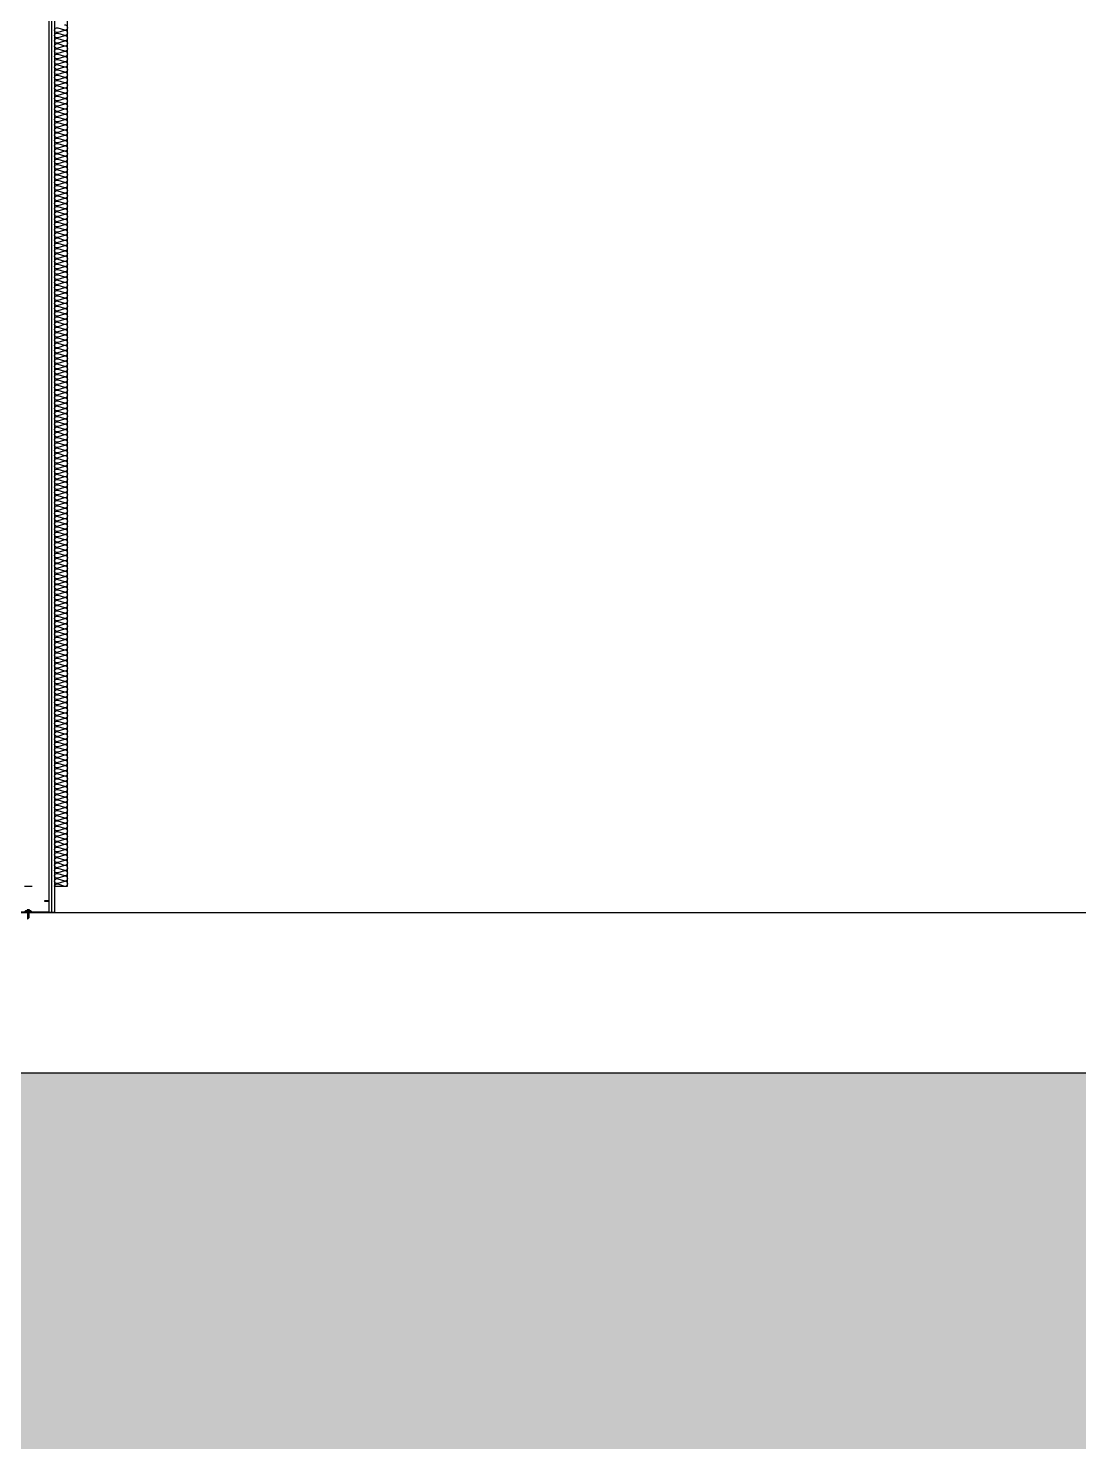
# Model space of a CAD drawing. Header units: millimetres. Extents: x 19868 to 801382, y -4805 to 85279.
# Drawn here: x 344988 to 348988, y 32914 to 38296 of the extents above; entities that cross this region are included whole.
import ezdxf

# ---------------------------------------------------------------- set-up
doc = ezdxf.new("R2010")
doc.units = ezdxf.units.MM
doc.header["$LTSCALE"] = 250
for name, color, linetype in [('8입면선', 8, 'Continuous'), ('A-FIN', 6, 'Continuous'), ('A-WALL-D', 7, 'Continuous'), ('A-버림CONC', 4, 'Continuous'), ('GAGAM-DT', 7, 'Continuous'), ('ISL', 251, 'Continuous'), ('입면', 7, 'Continuous'), ('지반', 254, 'Continuous')]:
    doc.layers.add(name, color=color, linetype=linetype)
doc.layers.add('CK', color=221, linetype='Continuous', plot=False)

# ---------------------------------------------------------------- blocks, each defined once
blk = doc.blocks.new('*U117')
at = {"layer": '8입면선', "color": 8}
for p, q in [((3316397.6, 471911.4), (3316397.6, 480331.4)), ((3316577.6, 471911.4), (3316577.6, 480331.4))]:
    blk.add_line(p, q, dxfattribs=at)
at = {"layer": 'A-WALL-D'}
for p, q in [((3316387.6, 480331.4), (3316387.6, 471911.4)), ((3316407.6, 480331.4), (3316387.6, 480331.4)), ((3316407.6, 471921.4), (3316407.6, 480331.4)), ((3316567.6, 471921.4), (3316567.6, 480331.4)), ((3316587.6, 480331.4), (3316567.6, 480331.4)), ((3316587.6, 480331.4), (3316587.6, 471911.4)), ((3316407.6, 471911.4), (3316387.6, 471911.4)), ((3316587.6, 471911.4), (3316567.6, 471911.4))]:
    blk.add_line(p, q, dxfattribs=at)
at = {"layer": 'CK', "linetype": 'Continuous'}
blk.add_line((3316472.9, 472011.4), (3316502.3, 472011.4), dxfattribs=at)
at = {"layer": 'GAGAM-DT', "color": 8}
for p, q in [((3316485.3, 480325.6), (3316485.3, 480357)), ((3316490.3, 480351.5), (3316485.3, 480357)), ((3316490.3, 480325.6), (3316490.3, 480351.5)), ((3316492.7, 480325.6), (3316482.8, 480325.6)), ((3316482.8, 480325.6), (3316482.8, 480322.1)), ((3316491.2, 480320.6), (3316484.3, 480320.6)), ((3316485.3, 480325.6), (3316485.3, 480320.6)), ((3316490.3, 480325.6), (3316490.3, 480320.6)), ((3316492.7, 480325.6), (3316492.7, 480322.1)), ((3316482.8, 471917.2), (3316482.8, 471920.7)), ((3316492.7, 471917.2), (3316482.8, 471917.2)), ((3316491.2, 471922.2), (3316484.3, 471922.2)), ((3316485.3, 471917.2), (3316485.3, 471922.2)), ((3316485.3, 471917.2), (3316485.3, 471885.8)), ((3316490.3, 471891.3), (3316485.3, 471885.8)), ((3316490.3, 471917.2), (3316490.3, 471922.2)), ((3316490.3, 471917.2), (3316490.3, 471891.3)), ((3316492.7, 471917.2), (3316492.7, 471920.7))]:
    blk.add_line(p, q, dxfattribs=at)
for centre, start, end in [((3316484.3, 480322.1), 180, 270), ((3316491.2, 480322.1), 270, 0), ((3316484.3, 471920.7), 90, 180), ((3316491.2, 471920.7), 0, 90)]:
    blk.add_arc(centre, 1.51, start, end, dxfattribs=at)
at = {"layer": '입면', "color": 6}
for p, q in [((3316407.6, 480286.4), (3316407.6, 480331.4)), ((3316407.6, 480331.4), (3316472.9, 480331.4)), ((3316425.4, 480286.4), (3316407.6, 480286.4)), ((3316472.4, 480330.2), (3316408.8, 480330.2)), ((3316408.8, 480330.2), (3316408.8, 480287.6)), ((3316408.8, 480287.6), (3316425.4, 480287.6)), ((3316425.4, 480287.6), (3316425.4, 480286.4)), ((3316477.4, 480324.4), (3316472.4, 480330.2)), ((3316472.9, 480331.4), (3316477.9, 480325.6)), ((3316497.8, 480324.4), (3316477.4, 480324.4)), ((3316477.9, 480325.6), (3316497.3, 480325.6)), ((3316497.3, 480325.6), (3316502.3, 480331.4)), ((3316502.8, 480330.2), (3316497.8, 480324.4)), ((3316502.3, 480331.4), (3316567.6, 480331.4)), ((3316566.4, 480330.2), (3316502.8, 480330.2)), ((3316549.8, 480286.4), (3316549.8, 480287.6)), ((3316549.8, 480287.6), (3316566.4, 480287.6)), ((3316567.6, 480286.4), (3316549.8, 480286.4)), ((3316566.4, 480287.6), (3316566.4, 480330.2)), ((3316567.6, 480331.4), (3316567.6, 480286.4)), ((3316425.4, 471956.4), (3316407.6, 471956.4)), ((3316407.6, 471956.4), (3316407.6, 471911.4)), ((3316408.8, 471912.6), (3316408.8, 471955.2)), ((3316408.8, 471955.2), (3316425.4, 471955.2)), ((3316425.4, 471955.2), (3316425.4, 471956.4)), ((3316567.6, 471956.4), (3316549.8, 471956.4)), ((3316549.8, 471956.4), (3316549.8, 471955.2)), ((3316549.8, 471955.2), (3316566.4, 471955.2)), ((3316566.4, 471955.2), (3316566.4, 471912.6)), ((3316567.6, 471911.4), (3316567.6, 471956.4)), ((3316407.6, 471911.4), (3316472.9, 471911.4)), ((3316472.4, 471912.6), (3316408.8, 471912.6)), ((3316477.4, 471918.5), (3316472.4, 471912.6)), ((3316472.9, 471911.4), (3316477.9, 471917.3)), ((3316497.8, 471918.5), (3316477.4, 471918.5)), ((3316477.9, 471917.3), (3316497.3, 471917.3)), ((3316497.3, 471917.3), (3316502.3, 471911.4)), ((3316502.8, 471912.6), (3316497.8, 471918.5)), ((3316502.3, 471911.4), (3316567.6, 471911.4)), ((3316566.4, 471912.6), (3316502.8, 471912.6))]:
    blk.add_line(p, q, dxfattribs=at)

msp = doc.modelspace()

# ---------------------------------------------------------------- hatches: boundary and pattern name
at = {"layer": '지반'}
h = msp.add_hatch(dxfattribs=at)
h.set_pattern_fill('EARTH', color=251, scale=70, angle=45)
h.paths.add_polyline_path([(230117.8, 33228.9), (230117.8, 23234.4), (380882.4, 23234.4), (380882.4, 34608.9), (372088.2, 34608.9), (372088.2, 34478.9), (372138.2, 34478.9), (372138.2, 34418.9), (371888.2, 34418.9), (371888.2, 34478.9), (371938.2, 34478.9), (371938.2, 34628.9), (369888.2, 34628.9), (369888.2, 33808.9), (369988.2, 33808.9), (369988.2, 33748.9), (369018.2, 33748.9), (369018.2, 33808.9), (369118.2, 33808.9), (369118.2, 34448.9), (368478.2, 34448.9), (368298.2, 34268.9), (366478.2, 34268.9), (366298.2, 34448.9), (365558.2, 34448.9), (365558.2, 33808.9), (365658.2, 33808.9), (365658.2, 33748.9), (364718.2, 33748.9), (364718.2, 33808.9), (364818.2, 33808.9), (364818.2, 34248.9), (359718.2, 34248.9), (359648.2, 34318.9), (332888.2, 34318.9), (332888.2, 33878.9), (332988.2, 33878.9), (332988.2, 33818.9), (332188.2, 33818.9), (332188.2, 33878.9), (332288.2, 33878.9), (332288.2, 34518.9), (331358.2, 34518.9), (331178.2, 34338.9), (329598.2, 34338.9), (329418.2, 34518.9), (328588.2, 34518.9), (328588.2, 33878.9), (328688.2, 33878.9), (328688.2, 33818.9), (327888.2, 33818.9), (327888.2, 33078.9), (327988.2, 33078.9), (327988.2, 33018.9), (327388.2, 33018.9), (327388.2, 33078.9), (327488.2, 33078.9), (327488.2, 33418.9), (324988.2, 33418.9), (324988.2, 32878.9), (325088.2, 32878.9), (325088.2, 32818.9), (324288.2, 32818.9), (324288.2, 32878.9), (324388.2, 32878.9), (324388.2, 33418.9), (320338.2, 33418.9), (319938.2, 33018.9), (307728.2, 33018.9), (307658.2, 32948.9), (300918.2, 32948.9), (300918.2, 33008.9), (301018.2, 33008.9), (301018.2, 33848.9), (301618.2, 33848.9), (301618.2, 34398.9), (298258.2, 34398.9), (298258.2, 33808.9), (298358.2, 33808.9), (298358.2, 33748.9), (297388.2, 33748.9), (297388.2, 33808.9), (297488.2, 33808.9), (297488.2, 34622.3), (297370.2, 34622.3), (297370.2, 34603.9), (297320.2, 34603.9), (297320.2, 34622.3), (297088.2, 34622.3), (297088.2, 34682.3), (297138.2, 34682.3), (297138.2, 34831.6), (294813.2, 34820.3), (292488.3, 34808.9), (280638.2, 34568.9), (268788.2, 34328.9), (245888.2, 34228.9), (237788.2, 33228.9)])

# ---------------------------------------------------------------- linework, layer by layer
at = {"layer": 'A-FIN'}
msp.add_line((332488.2, 34928.9), (365288.2, 34928.9), dxfattribs=at)
at = {"layer": 'A-버림CONC'}
msp.add_lwpolyline([(332888.2, 34318.9), (359648.2, 34318.9), (359718.2, 34248.9), (364818.2, 34248.9)], dxfattribs=at)
at = {"layer": 'ISL'}
msp.add_lwpolyline([(345088.2, 35028.9), (345138.2, 35028.9), (345138.2, 43298.9), (348338.2, 43298.9), (348338.2, 42178.9), (349438.2, 42178.9), (349438.2, 43298.9), (359438.2, 43298.9), (359438.2, 42378.9), (360338.2, 42378.9), (360338.2, 43298.9), (364438.2, 43298.9), (364438.2, 42378.9), (365238.2, 42378.9), (365238.2, 35028.9), (365288.2, 35028.9)], dxfattribs=at)
msp.add_lwpolyline([(345088.2, 35028.9, -0.509267), (345100.3, 35037.8), (345126.1, 35030.1, 1.372593), (345126.1, 35047.8), (345100.3, 35040.1, -0.509267), (345088.2, 35048.9, -0.509267), (345100.3, 35057.8), (345126.1, 35050.1, 1.372593), (345126.1, 35067.8), (345100.3, 35060.1, -0.509267), (345088.2, 35068.9, -0.509267), (345100.3, 35077.8), (345126.1, 35070.1, 1.372593), (345126.1, 35087.8), (345100.3, 35080.1, -0.509267), (345088.2, 35088.9, -0.509267), (345100.3, 35097.8), (345126.1, 35090.1, 1.372593), (345126.1, 35107.8), (345100.3, 35100.1, -0.509267), (345088.2, 35108.9, -0.509267), (345100.3, 35117.8), (345126.1, 35110.1, 1.372593), (345126.1, 35127.8), (345100.3, 35120.1, -0.509267), (345088.2, 35128.9, -0.509267), (345100.3, 35137.8), (345126.1, 35130.1, 1.372593), (345126.1, 35147.8), (345100.3, 35140.1, -0.509267), (345088.2, 35148.9, -0.509267), (345100.3, 35157.8), (345126.1, 35150.1, 1.372593), (345126.1, 35167.8), (345100.3, 35160.1, -0.509267), (345088.2, 35168.9, -0.509267), (345100.3, 35177.8), (345126.1, 35170.1, 1.372593), (345126.1, 35187.8), (345100.3, 35180.1, -0.509267), (345088.2, 35188.9, -0.509267), (345100.3, 35197.8), (345126.1, 35190.1, 1.372593), (345126.1, 35207.8), (345100.3, 35200.1, -0.509267), (345088.2, 35208.9, -0.509267), (345100.3, 35217.8), (345126.1, 35210.1, 1.372593), (345126.1, 35227.8), (345100.3, 35220.1, -0.509267), (345088.2, 35228.9, -0.509267), (345100.3, 35237.8), (345126.1, 35230.1, 1.372593), (345126.1, 35247.8), (345100.3, 35240.1, -0.509267), (345088.2, 35248.9, -0.509267), (345100.3, 35257.8), (345126.1, 35250.1, 1.372593), (345126.1, 35267.8), (345100.3, 35260.1, -0.509267), (345088.2, 35268.9, -0.509267), (345100.3, 35277.8), (345126.1, 35270.1, 1.372593), (345126.1, 35287.8), (345100.3, 35280.1, -0.509267), (345088.2, 35288.9, -0.509267), (345100.3, 35297.8), (345126.1, 35290.1, 1.372593), (345126.1, 35307.8), (345100.3, 35300.1, -0.509267), (345088.2, 35308.9, -0.509267), (345100.3, 35317.8), (345126.1, 35310.1, 1.372593), (345126.1, 35327.8), (345100.3, 35320.1, -0.509267), (345088.2, 35328.9, -0.509267), (345100.3, 35337.8), (345126.1, 35330.1, 1.372593), (345126.1, 35347.8), (345100.3, 35340.1, -0.509267), (345088.2, 35348.9, -0.509267), (345100.3, 35357.8), (345126.1, 35350.1, 1.372593), (345126.1, 35367.8), (345100.3, 35360.1, -0.509267), (345088.2, 35368.9, -0.509267), (345100.3, 35377.8), (345126.1, 35370.1, 1.372593), (345126.1, 35387.8), (345100.3, 35380.1, -0.509267), (345088.2, 35388.9, -0.509267), (345100.3, 35397.8), (345126.1, 35390.1, 1.372593), (345126.1, 35407.8), (345100.3, 35400.1, -0.509267), (345088.2, 35408.9, -0.509267), (345100.3, 35417.8), (345126.1, 35410.1, 1.372593), (345126.1, 35427.8), (345100.3, 35420.1, -0.509267), (345088.2, 35428.9, -0.509267), (345100.3, 35437.8), (345126.1, 35430.1, 1.372593), (345126.1, 35447.8), (345100.3, 35440.1, -0.509267), (345088.2, 35448.9, -0.509267), (345100.3, 35457.8), (345126.1, 35450.1, 1.372593), (345126.1, 35467.8), (345100.3, 35460.1, -0.509267), (345088.2, 35468.9, -0.509267), (345100.3, 35477.8), (345126.1, 35470.1, 1.372593), (345126.1, 35487.8), (345100.3, 35480.1, -0.509267), (345088.2, 35488.9, -0.509267), (345100.3, 35497.8), (345126.1, 35490.1, 1.372593), (345126.1, 35507.8), (345100.3, 35500.1, -0.509267), (345088.2, 35508.9, -0.509267), (345100.3, 35517.8), (345126.1, 35510.1, 1.372593), (345126.1, 35527.8), (345100.3, 35520.1, -0.509267), (345088.2, 35528.9, -0.509267), (345100.3, 35537.8), (345126.1, 35530.1, 1.372593), (345126.1, 35547.8), (345100.3, 35540.1, -0.509267), (345088.2, 35548.9, -0.509267), (345100.3, 35557.8), (345126.1, 35550.1, 1.372593), (345126.1, 35567.8), (345100.3, 35560.1, -0.509267), (345088.2, 35568.9, -0.509267), (345100.3, 35577.8), (345126.1, 35570.1, 1.372593), (345126.1, 35587.8), (345100.3, 35580.1, -0.509267), (345088.2, 35588.9, -0.509267), (345100.3, 35597.8), (345126.1, 35590.1, 1.372593), (345126.1, 35607.8), (345100.3, 35600.1, -0.509267), (345088.2, 35608.9, -0.509267), (345100.3, 35617.8), (345126.1, 35610.1, 1.372593), (345126.1, 35627.8), (345100.3, 35620.1, -0.509267), (345088.2, 35628.9, -0.509267), (345100.3, 35637.8), (345126.1, 35630.1, 1.372593), (345126.1, 35647.8), (345100.3, 35640.1, -0.509267), (345088.2, 35648.9, -0.509267), (345100.3, 35657.8), (345126.1, 35650.1, 1.372593), (345126.1, 35667.8), (345100.3, 35660.1, -0.509267), (345088.2, 35668.9, -0.509267), (345100.3, 35677.8), (345126.1, 35670.1, 1.372593), (345126.1, 35687.8), (345100.3, 35680.1, -0.509267), (345088.2, 35688.9, -0.509267), (345100.3, 35697.8), (345126.1, 35690.1, 1.372593), (345126.1, 35707.8), (345100.3, 35700.1, -0.509267), (345088.2, 35708.9, -0.509267), (345100.3, 35717.8), (345126.1, 35710.1, 1.372593), (345126.1, 35727.8), (345100.3, 35720.1, -0.509267), (345088.2, 35728.9, -0.509267), (345100.3, 35737.8), (345126.1, 35730.1, 1.372593), (345126.1, 35747.8), (345100.3, 35740.1, -0.509267), (345088.2, 35748.9, -0.509267), (345100.3, 35757.8), (345126.1, 35750.1, 1.372593), (345126.1, 35767.8), (345100.3, 35760.1, -0.509267), (345088.2, 35768.9, -0.509267), (345100.3, 35777.8), (345126.1, 35770.1, 1.372593), (345126.1, 35787.8), (345100.3, 35780.1, -0.509267), (345088.2, 35788.9, -0.509267), (345100.3, 35797.8), (345126.1, 35790.1, 1.372593), (345126.1, 35807.8), (345100.3, 35800.1, -0.509267), (345088.2, 35808.9, -0.509267), (345100.3, 35817.8), (345126.1, 35810.1, 1.372593), (345126.1, 35827.8), (345100.3, 35820.1, -0.509267), (345088.2, 35828.9, -0.509267), (345100.3, 35837.8), (345126.1, 35830.1, 1.372593), (345126.1, 35847.8), (345100.3, 35840.1, -0.509267), (345088.2, 35848.9, -0.509267), (345100.3, 35857.8), (345126.1, 35850.1, 1.372593), (345126.1, 35867.8), (345100.3, 35860.1, -0.509267), (345088.2, 35868.9, -0.509267), (345100.3, 35877.8), (345126.1, 35870.1, 1.372593), (345126.1, 35887.8), (345100.3, 35880.1, -0.509267), (345088.2, 35888.9, -0.509267), (345100.3, 35897.8), (345126.1, 35890.1, 1.372593), (345126.1, 35907.8), (345100.3, 35900.1, -0.509267), (345088.2, 35908.9, -0.509267), (345100.3, 35917.8), (345126.1, 35910.1, 1.372593), (345126.1, 35927.8), (345100.3, 35920.1, -0.509267), (345088.2, 35928.9, -0.509267), (345100.3, 35937.8), (345126.1, 35930.1, 1.372593), (345126.1, 35947.8), (345100.3, 35940.1, -0.509267), (345088.2, 35948.9, -0.509267), (345100.3, 35957.8), (345126.1, 35950.1, 1.372593), (345126.1, 35967.8), (345100.3, 35960.1, -0.509267), (345088.2, 35968.9, -0.509267), (345100.3, 35977.8), (345126.1, 35970.1, 1.372593), (345126.1, 35987.8), (345100.3, 35980.1, -0.509267), (345088.2, 35988.9, -0.509267), (345100.3, 35997.8), (345126.1, 35990.1, 1.372593), (345126.1, 36007.8), (345100.3, 36000.1, -0.509267), (345088.2, 36008.9, -0.509267), (345100.3, 36017.8), (345126.1, 36010.1, 1.372593), (345126.1, 36027.8), (345100.3, 36020.1, -0.509267), (345088.2, 36028.9, -0.509267), (345100.3, 36037.8), (345126.1, 36030.1, 1.372593), (345126.1, 36047.8), (345100.3, 36040.1, -0.509267), (345088.2, 36048.9, -0.509267), (345100.3, 36057.8), (345126.1, 36050.1, 1.372593), (345126.1, 36067.8), (345100.3, 36060.1, -0.509267), (345088.2, 36068.9, -0.509267), (345100.3, 36077.8), (345126.1, 36070.1, 1.372593), (345126.1, 36087.8), (345100.3, 36080.1, -0.509267), (345088.2, 36088.9, -0.509267), (345100.3, 36097.8), (345126.1, 36090.1, 1.372593), (345126.1, 36107.8), (345100.3, 36100.1, -0.509267), (345088.2, 36108.9, -0.509267), (345100.3, 36117.8), (345126.1, 36110.1, 1.372593), (345126.1, 36127.8), (345100.3, 36120.1, -0.509267), (345088.2, 36128.9, -0.509267), (345100.3, 36137.8), (345126.1, 36130.1, 1.372593), (345126.1, 36147.8), (345100.3, 36140.1, -0.509267), (345088.2, 36148.9, -0.509267), (345100.3, 36157.8), (345126.1, 36150.1, 1.372593), (345126.1, 36167.8), (345100.3, 36160.1, -0.509267), (345088.2, 36168.9, -0.509267), (345100.3, 36177.8), (345126.1, 36170.1, 1.372593), (345126.1, 36187.8), (345100.3, 36180.1, -0.509267), (345088.2, 36188.9, -0.509267), (345100.3, 36197.8), (345126.1, 36190.1, 1.372593), (345126.1, 36207.8), (345100.3, 36200.1, -0.509267), (345088.2, 36208.9, -0.509267), (345100.3, 36217.8), (345126.1, 36210.1, 1.372593), (345126.1, 36227.8), (345100.3, 36220.1, -0.509267), (345088.2, 36228.9, -0.509267), (345100.3, 36237.8), (345126.1, 36230.1, 1.372593), (345126.1, 36247.8), (345100.3, 36240.1, -0.509267), (345088.2, 36248.9, -0.509267), (345100.3, 36257.8), (345126.1, 36250.1, 1.372593), (345126.1, 36267.8), (345100.3, 36260.1, -0.509267), (345088.2, 36268.9, -0.509267), (345100.3, 36277.8), (345126.1, 36270.1, 1.372593), (345126.1, 36287.8), (345100.3, 36280.1, -0.509267), (345088.2, 36288.9, -0.509267), (345100.3, 36297.8), (345126.1, 36290.1, 1.372593), (345126.1, 36307.8), (345100.3, 36300.1, -0.509267), (345088.2, 36308.9, -0.509267), (345100.3, 36317.8), (345126.1, 36310.1, 1.372593), (345126.1, 36327.8), (345100.3, 36320.1, -0.509267), (345088.2, 36328.9, -0.509267), (345100.3, 36337.8), (345126.1, 36330.1, 1.372593), (345126.1, 36347.8), (345100.3, 36340.1, -0.509267), (345088.2, 36348.9, -0.509267), (345100.3, 36357.8), (345126.1, 36350.1, 1.372593), (345126.1, 36367.8), (345100.3, 36360.1, -0.509267), (345088.2, 36368.9, -0.509267), (345100.3, 36377.8), (345126.1, 36370.1, 1.372593), (345126.1, 36387.8), (345100.3, 36380.1, -0.509267), (345088.2, 36388.9, -0.509267), (345100.3, 36397.8), (345126.1, 36390.1, 1.372593), (345126.1, 36407.8), (345100.3, 36400.1, -0.509267), (345088.2, 36408.9, -0.509267), (345100.3, 36417.8), (345126.1, 36410.1, 1.372593), (345126.1, 36427.8), (345100.3, 36420.1, -0.509267), (345088.2, 36428.9, -0.509267), (345100.3, 36437.8), (345126.1, 36430.1, 1.372593), (345126.1, 36447.8), (345100.3, 36440.1, -0.509267), (345088.2, 36448.9, -0.509267), (345100.3, 36457.8), (345126.1, 36450.1, 1.372593), (345126.1, 36467.8), (345100.3, 36460.1, -0.509267), (345088.2, 36468.9, -0.509267), (345100.3, 36477.8), (345126.1, 36470.1, 1.372593), (345126.1, 36487.8), (345100.3, 36480.1, -0.509267), (345088.2, 36488.9, -0.509267), (345100.3, 36497.8), (345126.1, 36490.1, 1.372593), (345126.1, 36507.8), (345100.3, 36500.1, -0.509267), (345088.2, 36508.9, -0.509267), (345100.3, 36517.8), (345126.1, 36510.1, 1.372593), (345126.1, 36527.8), (345100.3, 36520.1, -0.509267), (345088.2, 36528.9, -0.509267), (345100.3, 36537.8), (345126.1, 36530.1, 1.372593), (345126.1, 36547.8), (345100.3, 36540.1, -0.509267), (345088.2, 36548.9, -0.509267), (345100.3, 36557.8), (345126.1, 36550.1, 1.372593), (345126.1, 36567.8), (345100.3, 36560.1, -0.509267), (345088.2, 36568.9, -0.509267), (345100.3, 36577.8), (345126.1, 36570.1, 1.372593), (345126.1, 36587.8), (345100.3, 36580.1, -0.509267), (345088.2, 36588.9, -0.509267), (345100.3, 36597.8), (345126.1, 36590.1, 1.372593), (345126.1, 36607.8), (345100.3, 36600.1, -0.509267), (345088.2, 36608.9, -0.509267), (345100.3, 36617.8), (345126.1, 36610.1, 1.372593), (345126.1, 36627.8), (345100.3, 36620.1, -0.509267), (345088.2, 36628.9, -0.509267), (345100.3, 36637.8), (345126.1, 36630.1, 1.372593), (345126.1, 36647.8), (345100.3, 36640.1, -0.509267), (345088.2, 36648.9, -0.509267), (345100.3, 36657.8), (345126.1, 36650.1, 1.372593), (345126.1, 36667.8), (345100.3, 36660.1, -0.509267), (345088.2, 36668.9, -0.509267), (345100.3, 36677.8), (345126.1, 36670.1, 1.372593), (345126.1, 36687.8), (345100.3, 36680.1, -0.509267), (345088.2, 36688.9, -0.509267), (345100.3, 36697.8), (345126.1, 36690.1, 1.372593), (345126.1, 36707.8), (345100.3, 36700.1, -0.509267), (345088.2, 36708.9, -0.509267), (345100.3, 36717.8), (345126.1, 36710.1, 1.372593), (345126.1, 36727.8), (345100.3, 36720.1, -0.509267), (345088.2, 36728.9, -0.509267), (345100.3, 36737.8), (345126.1, 36730.1, 1.372593), (345126.1, 36747.8), (345100.3, 36740.1, -0.509267), (345088.2, 36748.9, -0.509267), (345100.3, 36757.8), (345126.1, 36750.1, 1.372593), (345126.1, 36767.8), (345100.3, 36760.1, -0.509267), (345088.2, 36768.9, -0.509267), (345100.3, 36777.8), (345126.1, 36770.1, 1.372593), (345126.1, 36787.8), (345100.3, 36780.1, -0.509267), (345088.2, 36788.9, -0.509267), (345100.3, 36797.8), (345126.1, 36790.1, 1.372593), (345126.1, 36807.8), (345100.3, 36800.1, -0.509267), (345088.2, 36808.9, -0.509267), (345100.3, 36817.8), (345126.1, 36810.1, 1.372593), (345126.1, 36827.8), (345100.3, 36820.1, -0.509267), (345088.2, 36828.9, -0.509267), (345100.3, 36837.8), (345126.1, 36830.1, 1.372593), (345126.1, 36847.8), (345100.3, 36840.1, -0.509267), (345088.2, 36848.9, -0.509267), (345100.3, 36857.8), (345126.1, 36850.1, 1.372593), (345126.1, 36867.8), (345100.3, 36860.1, -0.509267), (345088.2, 36868.9, -0.509267), (345100.3, 36877.8), (345126.1, 36870.1, 1.372593), (345126.1, 36887.8), (345100.3, 36880.1, -0.509267), (345088.2, 36888.9, -0.509267), (345100.3, 36897.8), (345126.1, 36890.1, 1.372593), (345126.1, 36907.8), (345100.3, 36900.1, -0.509267), (345088.2, 36908.9, -0.509267), (345100.3, 36917.8), (345126.1, 36910.1, 1.372593), (345126.1, 36927.8), (345100.3, 36920.1, -0.509267), (345088.2, 36928.9, -0.509267), (345100.3, 36937.8), (345126.1, 36930.1, 1.372593), (345126.1, 36947.8), (345100.3, 36940.1, -0.509267), (345088.2, 36948.9, -0.509267), (345100.3, 36957.8), (345126.1, 36950.1, 1.372593), (345126.1, 36967.8), (345100.3, 36960.1, -0.509267), (345088.2, 36968.9, -0.509267), (345100.3, 36977.8), (345126.1, 36970.1, 1.372593), (345126.1, 36987.8), (345100.3, 36980.1, -0.509267), (345088.2, 36988.9, -0.509267), (345100.3, 36997.8), (345126.1, 36990.1, 1.372593), (345126.1, 37007.8), (345100.3, 37000.1, -0.509267), (345088.2, 37008.9, -0.509267), (345100.3, 37017.8), (345126.1, 37010.1, 1.372593), (345126.1, 37027.8), (345100.3, 37020.1, -0.509267), (345088.2, 37028.9, -0.509267), (345100.3, 37037.8), (345126.1, 37030.1, 1.372593), (345126.1, 37047.8), (345100.3, 37040.1, -0.509267), (345088.2, 37048.9, -0.509267), (345100.3, 37057.8), (345126.1, 37050.1, 1.372593), (345126.1, 37067.8), (345100.3, 37060.1, -0.509267), (345088.2, 37068.9, -0.509267), (345100.3, 37077.8), (345126.1, 37070.1, 1.372593), (345126.1, 37087.8), (345100.3, 37080.1, -0.509267), (345088.2, 37088.9, -0.509267), (345100.3, 37097.8), (345126.1, 37090.1, 1.372593), (345126.1, 37107.8), (345100.3, 37100.1, -0.509267), (345088.2, 37108.9, -0.509267), (345100.3, 37117.8), (345126.1, 37110.1, 1.372593), (345126.1, 37127.8), (345100.3, 37120.1, -0.509267), (345088.2, 37128.9, -0.509267), (345100.3, 37137.8), (345126.1, 37130.1, 1.372593), (345126.1, 37147.8), (345100.3, 37140.1, -0.509267), (345088.2, 37148.9, -0.509267), (345100.3, 37157.8), (345126.1, 37150.1, 1.372593), (345126.1, 37167.8), (345100.3, 37160.1, -0.509267), (345088.2, 37168.9, -0.509267), (345100.3, 37177.8), (345126.1, 37170.1, 1.372593), (345126.1, 37187.8), (345100.3, 37180.1, -0.509267), (345088.2, 37188.9, -0.509267), (345100.3, 37197.8), (345126.1, 37190.1, 1.372593), (345126.1, 37207.8), (345100.3, 37200.1, -0.509267), (345088.2, 37208.9, -0.509267), (345100.3, 37217.8), (345126.1, 37210.1, 1.372593), (345126.1, 37227.8), (345100.3, 37220.1, -0.509267), (345088.2, 37228.9, -0.509267), (345100.3, 37237.8), (345126.1, 37230.1, 1.372593), (345126.1, 37247.8), (345100.3, 37240.1, -0.509267), (345088.2, 37248.9, -0.509267), (345100.3, 37257.8), (345126.1, 37250.1, 1.372593), (345126.1, 37267.8), (345100.3, 37260.1, -0.509267), (345088.2, 37268.9, -0.509267), (345100.3, 37277.8), (345126.1, 37270.1, 1.372593), (345126.1, 37287.8), (345100.3, 37280.1, -0.509267), (345088.2, 37288.9, -0.509267), (345100.3, 37297.8), (345126.1, 37290.1, 1.372593), (345126.1, 37307.8), (345100.3, 37300.1, -0.509267), (345088.2, 37308.9, -0.509267), (345100.3, 37317.8), (345126.1, 37310.1, 1.372593), (345126.1, 37327.8), (345100.3, 37320.1, -0.509267), (345088.2, 37328.9, -0.509267), (345100.3, 37337.8), (345126.1, 37330.1, 1.372593), (345126.1, 37347.8), (345100.3, 37340.1, -0.509267), (345088.2, 37348.9, -0.509267), (345100.3, 37357.8), (345126.1, 37350.1, 1.372593), (345126.1, 37367.8), (345100.3, 37360.1, -0.509267), (345088.2, 37368.9, -0.509267), (345100.3, 37377.8), (345126.1, 37370.1, 1.372593), (345126.1, 37387.8), (345100.3, 37380.1, -0.509267), (345088.2, 37388.9, -0.509267), (345100.3, 37397.8), (345126.1, 37390.1, 1.372593), (345126.1, 37407.8), (345100.3, 37400.1, -0.509267), (345088.2, 37408.9, -0.509267), (345100.3, 37417.8), (345126.1, 37410.1, 1.372593), (345126.1, 37427.8), (345100.3, 37420.1, -0.509267), (345088.2, 37428.9, -0.509267), (345100.3, 37437.8), (345126.1, 37430.1, 1.372593), (345126.1, 37447.8), (345100.3, 37440.1, -0.509267), (345088.2, 37448.9, -0.509267), (345100.3, 37457.8), (345126.1, 37450.1, 1.372593), (345126.1, 37467.8), (345100.3, 37460.1, -0.509267), (345088.2, 37468.9, -0.509267), (345100.3, 37477.8), (345126.1, 37470.1, 1.372593), (345126.1, 37487.8), (345100.3, 37480.1, -0.509267), (345088.2, 37488.9, -0.509267), (345100.3, 37497.8), (345126.1, 37490.1, 1.372593), (345126.1, 37507.8), (345100.3, 37500.1, -0.509267), (345088.2, 37508.9, -0.509267), (345100.3, 37517.8), (345126.1, 37510.1, 1.372593), (345126.1, 37527.8), (345100.3, 37520.1, -0.509267), (345088.2, 37528.9, -0.509267), (345100.3, 37537.8), (345126.1, 37530.1, 1.372593), (345126.1, 37547.8), (345100.3, 37540.1, -0.509267), (345088.2, 37548.9, -0.509267), (345100.3, 37557.8), (345126.1, 37550.1, 1.372593), (345126.1, 37567.8), (345100.3, 37560.1, -0.509267), (345088.2, 37568.9, -0.509267), (345100.3, 37577.8), (345126.1, 37570.1, 1.372593), (345126.1, 37587.8), (345100.3, 37580.1, -0.509267), (345088.2, 37588.9, -0.509267), (345100.3, 37597.8), (345126.1, 37590.1, 1.372593), (345126.1, 37607.8), (345100.3, 37600.1, -0.509267), (345088.2, 37608.9, -0.509267), (345100.3, 37617.8), (345126.1, 37610.1, 1.372593), (345126.1, 37627.8), (345100.3, 37620.1, -0.509267), (345088.2, 37628.9, -0.509267), (345100.3, 37637.8), (345126.1, 37630.1, 1.372593), (345126.1, 37647.8), (345100.3, 37640.1, -0.509267), (345088.2, 37648.9, -0.509267), (345100.3, 37657.8), (345126.1, 37650.1, 1.372593), (345126.1, 37667.8), (345100.3, 37660.1, -0.509267), (345088.2, 37668.9, -0.509267), (345100.3, 37677.8), (345126.1, 37670.1, 1.372593), (345126.1, 37687.8), (345100.3, 37680.1, -0.509267), (345088.2, 37688.9, -0.509267), (345100.3, 37697.8), (345126.1, 37690.1, 1.372593), (345126.1, 37707.8), (345100.3, 37700.1, -0.509267), (345088.2, 37708.9, -0.509267), (345100.3, 37717.8), (345126.1, 37710.1, 1.372593), (345126.1, 37727.8), (345100.3, 37720.1, -0.509267), (345088.2, 37728.9, -0.509267), (345100.3, 37737.8), (345126.1, 37730.1, 1.372593), (345126.1, 37747.8), (345100.3, 37740.1, -0.509267), (345088.2, 37748.9, -0.509267), (345100.3, 37757.8), (345126.1, 37750.1, 1.372593), (345126.1, 37767.8), (345100.3, 37760.1, -0.509267), (345088.2, 37768.9, -0.509267), (345100.3, 37777.8), (345126.1, 37770.1, 1.372593), (345126.1, 37787.8), (345100.3, 37780.1, -0.509267), (345088.2, 37788.9, -0.509267), (345100.3, 37797.8), (345126.1, 37790.1, 1.372593), (345126.1, 37807.8), (345100.3, 37800.1, -0.509267), (345088.2, 37808.9, -0.509267), (345100.3, 37817.8), (345126.1, 37810.1, 1.372593), (345126.1, 37827.8), (345100.3, 37820.1, -0.509267), (345088.2, 37828.9, -0.509267), (345100.3, 37837.8), (345126.1, 37830.1, 1.372593), (345126.1, 37847.8), (345100.3, 37840.1, -0.509267), (345088.2, 37848.9, -0.509267), (345100.3, 37857.8), (345126.1, 37850.1, 1.372593), (345126.1, 37867.8), (345100.3, 37860.1, -0.509267), (345088.2, 37868.9, -0.509267), (345100.3, 37877.8), (345126.1, 37870.1, 1.372593), (345126.1, 37887.8), (345100.3, 37880.1, -0.509267), (345088.2, 37888.9, -0.509267), (345100.3, 37897.8), (345126.1, 37890.1, 1.372593), (345126.1, 37907.8), (345100.3, 37900.1, -0.509267), (345088.2, 37908.9, -0.509267), (345100.3, 37917.8), (345126.1, 37910.1, 1.372593), (345126.1, 37927.8), (345100.3, 37920.1, -0.509267), (345088.2, 37928.9, -0.509267), (345100.3, 37937.8), (345126.1, 37930.1, 1.372593), (345126.1, 37947.8), (345100.3, 37940.1, -0.509267), (345088.2, 37948.9, -0.509267), (345100.3, 37957.8), (345126.1, 37950.1, 1.372593), (345126.1, 37967.8), (345100.3, 37960.1, -0.509267), (345088.2, 37968.9, -0.509267), (345100.3, 37977.8), (345126.1, 37970.1, 1.372593), (345126.1, 37987.8), (345100.3, 37980.1, -0.509267), (345088.2, 37988.9, -0.509267), (345100.3, 37997.8), (345126.1, 37990.1, 1.372593), (345126.1, 38007.8), (345100.3, 38000.1, -0.509267), (345088.2, 38008.9, -0.509267), (345100.3, 38017.8), (345126.1, 38010.1, 1.372593), (345126.1, 38027.8), (345100.3, 38020.1, -0.509267), (345088.2, 38028.9, -0.509267), (345100.3, 38037.8), (345126.1, 38030.1, 1.372593), (345126.1, 38047.8), (345100.3, 38040.1, -0.509267), (345088.2, 38048.9, -0.509267), (345100.3, 38057.8), (345126.1, 38050.1, 1.372593), (345126.1, 38067.8), (345100.3, 38060.1, -0.509267), (345088.2, 38068.9, -0.509267), (345100.3, 38077.8), (345126.1, 38070.1, 1.372593), (345126.1, 38087.8), (345100.3, 38080.1, -0.509267), (345088.2, 38088.9, -0.509267), (345100.3, 38097.8), (345126.1, 38090.1, 1.372593), (345126.1, 38107.8), (345100.3, 38100.1, -0.509267), (345088.2, 38108.9, -0.509267), (345100.3, 38117.8), (345126.1, 38110.1, 1.372593), (345126.1, 38127.8), (345100.3, 38120.1, -0.509267), (345088.2, 38128.9, -0.509267), (345100.3, 38137.8), (345126.1, 38130.1, 1.372593), (345126.1, 38147.8), (345100.3, 38140.1, -0.509267), (345088.2, 38148.9, -0.509267), (345100.3, 38157.8), (345126.1, 38150.1, 1.372593), (345126.1, 38167.8), (345100.3, 38160.1, -0.509267), (345088.2, 38168.9, -0.509267), (345100.3, 38177.8), (345126.1, 38170.1, 1.372593), (345126.1, 38187.8), (345100.3, 38180.1, -0.509267), (345088.2, 38188.9, -0.509267), (345100.3, 38197.8), (345126.1, 38190.1, 1.372593), (345126.1, 38207.8), (345100.3, 38200.1, -0.509267), (345088.2, 38208.9, -0.509267), (345100.3, 38217.8), (345126.1, 38210.1, 1.372593), (345126.1, 38227.8), (345100.3, 38220.1, -0.509267), (345088.2, 38228.9, -0.509267), (345100.3, 38237.8), (345126.1, 38230.1, 1.372593), (345126.1, 38247.8), (345100.3, 38240.1, -0.509267), (345088.2, 38248.9, -0.509267), (345100.3, 38257.8), (345126.1, 38250.1, 1.372593), (345126.1, 38267.8), (345100.3, 38260.1, -0.509267), (345088.2, 38268.9, -0.509267), (345100.3, 38277.8), (345126.1, 38270.1, 1.372593), (345126.1, 38287.8), (345100.3, 38280.1, -0.509267), (345088.2, 38288.9, -0.509267), (345100.3, 38297.8), (345126.1, 38290.1, 1.372593), (345126.1, 38307.8)], format="xyb", dxfattribs=at)

# ---------------------------------------------------------------- block references
at = {"layer": 'A-WALL-D'}
msp.add_blockref('*U117', (-2971499.4, -436982.5), dxfattribs=at)

doc.saveas('drawing.dxf')
